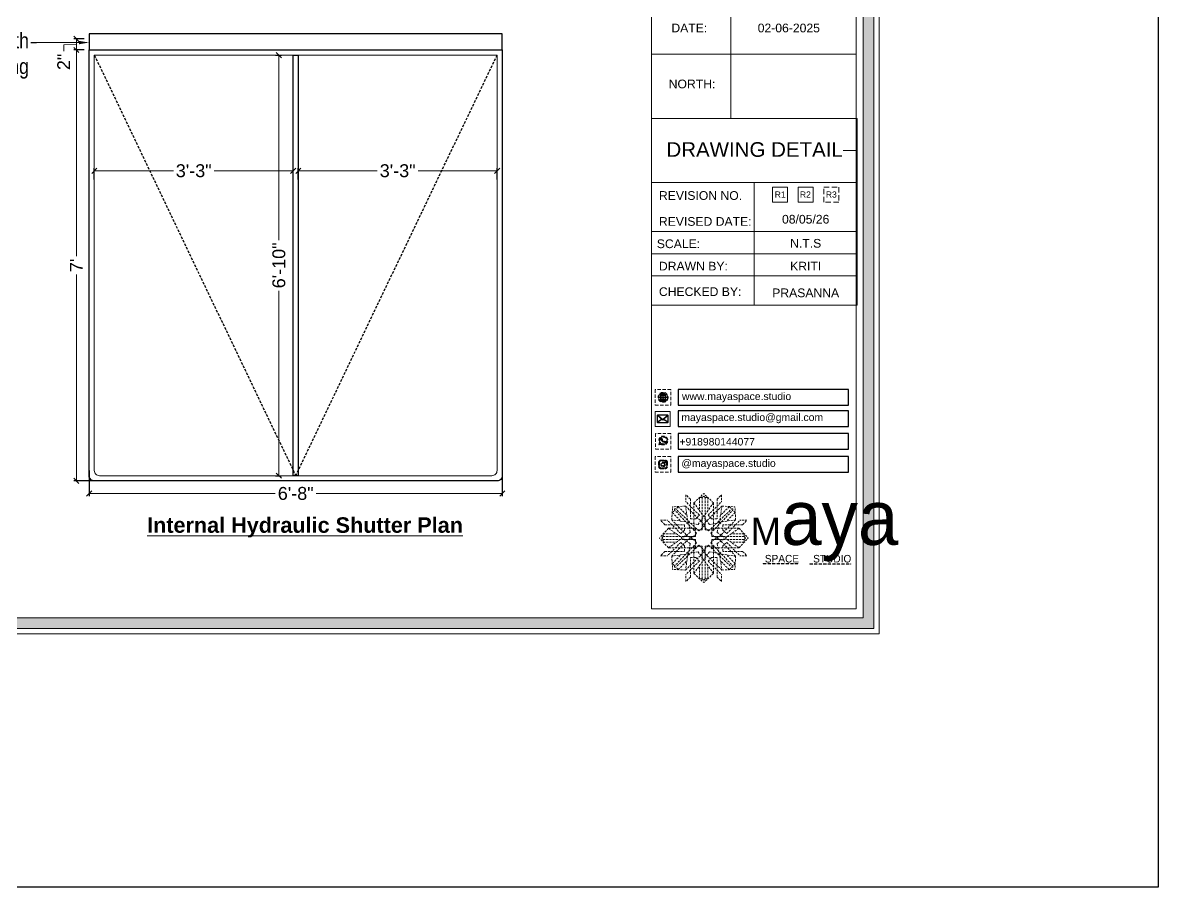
# Model space of a CAD drawing. Header units: millimetres. Extents: x 133760 to 136133, y -184957 to -182282.
# Drawn here: x 134512.2 to 134732.4, y -184956.9 to -184789.2 of the extents above; entities that cross this region are included whole.
import ezdxf
from ezdxf import colors
from ezdxf.entities.mleader import LeaderData, LeaderLine
from ezdxf.enums import TextEntityAlignment as Align
from ezdxf.math import Vec2, Vec3

# ---------------------------------------------------------------- set-up
doc = ezdxf.new("R2010")
doc.units = ezdxf.units.MM
doc.header["$MEASUREMENT"] = 0
doc.header["$PDMODE"] = 35
doc.linetypes.add('00 . GROUND FLOOR$0$DASHED', pattern=[0.75, 0.5, -0.25])
doc.linetypes.add('DASHEDX2', pattern=[1.5, 1, -0.5])
doc.layers.get('Defpoints').update_dxf_attribs({"color": 220})
for name, color, linetype, lineweight in [('DIM.', 250, 'Continuous', 13), ('Dimension', 10, 'DASHEDX2', 20), ('FURNITURE', 32, 'Continuous', 9), ('NAME PLATE', 7, 'Continuous', 25), ('text1', 1, 'Continuous', 15), ('wall', 7, 'Continuous', 30)]:
    doc.layers.add(name, color=color, linetype=linetype, lineweight=lineweight)
doc.styles.add('Arial', font='arial.ttf')
doc.styles.get("Standard").update_dxf_attribs({"font": 'arial.ttf', "height": 6})
doc.styles.add('style4', font='ARIALN.TTF')
doc.dimstyles.new('ISO-25', dxfattribs={"dimtxt": 2.5, "dimasz": 1, "dimexe": 0.5, "dimexo": 1, "dimtad": 0, "dimdec": 0, "dimlunit": 4, "dimtxsty": 'Arial', "dimblk": 'OBLIQUE', "dimcen": 2.5, "dimclrd": 1, "dimclre": 1, "dimclrt": 5, "dimadec": 0, "dimazin": 0, "dimtfac": 1, "dimtdec": 0, "dimtmove": 0, "dimatfit": 3, "dimfxl": 1, "dimtfillclr": 5, "dimlwd": -1, "dimarcsym": 0})

# ---------------------------------------------------------------- blocks, each defined once
blk = doc.blocks.new('_Oblique')
at = {"layer": 'wall', "color": 0, "lineweight": -2}
blk.add_line((-0.5, -0.5), (0.5, 0.5), dxfattribs=at)
blk = doc.blocks.new('*D103')
at = {"layer": 'Defpoints', "color": 0, "transparency": 16777216}
for p in [(134525.12, -184792.35), (134522.64, -184794.5), (134525.12, -184794.5)]:
    blk.add_point(p, dxfattribs=at)
at = {"layer": 'FURNITURE', "color": 1, "transparency": 16777216}
for p, q in [((134522.64, -184793.42), (134520.18, -184793.48)), ((134520.18, -184793.48), (134520.18, -184794.73)), ((134522.64, -184792.35), (134522.64, -184794.5))]:
    blk.add_line(p, q, dxfattribs=at)
at = {"layer": 'FURNITURE', "color": 1, "lineweight": -2, "transparency": 16777216}
for p, q in [((134524.12, -184792.35), (134522.14, -184792.35)), ((134524.12, -184794.5), (134522.14, -184794.5))]:
    blk.add_line(p, q, dxfattribs=at)
at = {"layer": 'FURNITURE', "color": 1, "transparency": 16777216}
for p, rotation in [((134522.64, -184792.35), 90), ((134522.64, -184794.5), 270)]:
    blk.add_blockref('_Oblique', p, dxfattribs=dict(at, rotation=rotation))
at = {"layer": 'FURNITURE', "color": 5, "lineweight": 0, "transparency": 16777216, "insert": (134520.18, -184796.82), "char_height": 2.5, "attachment_point": 5, "rotation": 90, "style": 'Arial'}
blk.add_mtext('2"', dxfattribs=at)
blk = doc.blocks.new('*D104')
at = {"layer": 'Defpoints', "color": 0, "transparency": 16777216}
for p in [(134525.12, -184794.5), (134522.64, -184878.09), (134534.01, -184878.09)]:
    blk.add_point(p, dxfattribs=at)
at = {"layer": 'FURNITURE', "color": 1, "lineweight": -2, "transparency": 16777216}
for p, q in [((134524.12, -184794.5), (134522.14, -184794.5)), ((134533.01, -184878.09), (134522.14, -184878.09))]:
    blk.add_line(p, q, dxfattribs=at)
at = {"layer": 'FURNITURE', "color": 1, "transparency": 16777216}
for p, q in [((134522.64, -184794.5), (134522.64, -184834.53)), ((134522.64, -184878.09), (134522.64, -184838.06))]:
    blk.add_line(p, q, dxfattribs=at)
for p, rotation in [((134522.64, -184794.5), 90), ((134522.64, -184878.09), 270)]:
    blk.add_blockref('_Oblique', p, dxfattribs=dict(at, rotation=rotation))
at = {"layer": 'FURNITURE', "color": 5, "lineweight": 0, "transparency": 16777216, "insert": (134522.64, -184836.29), "char_height": 2.5, "attachment_point": 5, "rotation": 90, "style": 'Arial'}
blk.add_mtext("7'", dxfattribs=at)
blk = doc.blocks.new('*D105')
at = {"layer": 'Defpoints', "color": 0, "transparency": 16777216}
for p in [(134525.12, -184875.09), (134605.22, -184875.09), (134605.22, -184880.54)]:
    blk.add_point(p, dxfattribs=at)
at = {"layer": 'FURNITURE', "color": 1, "lineweight": -2, "transparency": 16777216}
for p, q in [((134525.12, -184876.09), (134525.12, -184881.04)), ((134605.22, -184876.09), (134605.22, -184881.04))]:
    blk.add_line(p, q, dxfattribs=at)
at = {"layer": 'FURNITURE', "color": 1, "transparency": 16777216}
for p, q in [((134525.12, -184880.54), (134561.21, -184880.54)), ((134605.22, -184880.54), (134569.12, -184880.54))]:
    blk.add_line(p, q, dxfattribs=at)
at = {"layer": 'FURNITURE', "color": 1, "transparency": 16777216, "rotation": 180}
blk.add_blockref('_Oblique', (134525.12, -184880.54), dxfattribs=at)
at = {"layer": 'FURNITURE', "color": 1, "transparency": 16777216}
blk.add_blockref('_Oblique', (134605.22, -184880.54), dxfattribs=at)
at = {"layer": 'FURNITURE', "color": 5, "lineweight": 0, "transparency": 16777216, "insert": (134565.17, -184880.54), "char_height": 2.5, "attachment_point": 5, "style": 'Arial'}
blk.add_mtext('6\'-8"', dxfattribs=at)
blk = doc.blocks.new('*D107')
at = {"layer": 'Defpoints', "color": 0, "transparency": 16777216}
for p in [(134564.67, -184817.94), (134526.12, -184820.62), (134564.67, -184820.62)]:
    blk.add_point(p, dxfattribs=at)
at = {"layer": 'FURNITURE', "color": 1, "lineweight": -2, "transparency": 16777216}
for p, q in [((134526.12, -184819.62), (134526.12, -184817.44)), ((134564.67, -184819.62), (134564.67, -184817.44))]:
    blk.add_line(p, q, dxfattribs=at)
at = {"layer": 'FURNITURE', "color": 1, "transparency": 16777216}
for p, q in [((134526.12, -184817.94), (134541.45, -184817.94)), ((134564.67, -184817.94), (134549.34, -184817.94))]:
    blk.add_line(p, q, dxfattribs=at)
at = {"layer": 'FURNITURE', "color": 1, "transparency": 16777216, "rotation": 180}
blk.add_blockref('_Oblique', (134526.12, -184817.94), dxfattribs=at)
at = {"layer": 'FURNITURE', "color": 1, "transparency": 16777216}
blk.add_blockref('_Oblique', (134564.67, -184817.94), dxfattribs=at)
at = {"layer": 'FURNITURE', "color": 5, "transparency": 16777216, "insert": (134545.39, -184817.94), "char_height": 2.5, "attachment_point": 5, "style": 'Arial'}
blk.add_mtext('3\'-3"', dxfattribs=at)
blk = doc.blocks.new('*D108')
at = {"layer": 'Defpoints', "color": 0, "transparency": 16777216}
for p in [(134604.22, -184817.94), (134565.67, -184820.62), (134604.22, -184820.62)]:
    blk.add_point(p, dxfattribs=at)
at = {"layer": 'FURNITURE', "color": 1, "lineweight": -2, "transparency": 16777216}
for p, q in [((134565.67, -184819.62), (134565.67, -184817.44)), ((134604.22, -184819.62), (134604.22, -184817.44))]:
    blk.add_line(p, q, dxfattribs=at)
at = {"layer": 'FURNITURE', "color": 1, "transparency": 16777216}
for p, q in [((134565.67, -184817.94), (134580.99, -184817.94)), ((134604.22, -184817.94), (134588.89, -184817.94))]:
    blk.add_line(p, q, dxfattribs=at)
at = {"layer": 'FURNITURE', "color": 1, "transparency": 16777216, "rotation": 180}
blk.add_blockref('_Oblique', (134565.67, -184817.94), dxfattribs=at)
at = {"layer": 'FURNITURE', "color": 1, "transparency": 16777216}
blk.add_blockref('_Oblique', (134604.22, -184817.94), dxfattribs=at)
at = {"layer": 'FURNITURE', "color": 5, "transparency": 16777216, "insert": (134584.94, -184817.94), "char_height": 2.5, "attachment_point": 5, "style": 'Arial'}
blk.add_mtext('3\'-3"', dxfattribs=at)
blk = doc.blocks.new('*D109')
at = {"layer": 'Defpoints', "color": 0, "transparency": 16777216}
for p in [(134560.24, -184795.5), (134560.24, -184877.09), (134561.91, -184877.09)]:
    blk.add_point(p, dxfattribs=at)
at = {"layer": 'FURNITURE', "color": 1, "lineweight": -2, "transparency": 16777216}
for p, q in [((134561.24, -184795.5), (134562.41, -184795.5)), ((134561.24, -184877.09), (134562.41, -184877.09))]:
    blk.add_line(p, q, dxfattribs=at)
at = {"layer": 'FURNITURE', "color": 1, "transparency": 16777216}
for p, q in [((134561.91, -184795.5), (134561.91, -184831.37)), ((134561.91, -184877.09), (134561.91, -184841.22))]:
    blk.add_line(p, q, dxfattribs=at)
for p, rotation in [((134561.91, -184795.5), 90), ((134561.91, -184877.09), 270)]:
    blk.add_blockref('_Oblique', p, dxfattribs=dict(at, rotation=rotation))
at = {"layer": 'FURNITURE', "color": 5, "transparency": 16777216, "insert": (134561.91, -184836.29), "char_height": 2.5, "attachment_point": 5, "rotation": 90, "style": 'Arial'}
blk.add_mtext('6\'-10"', dxfattribs=at)
blk = doc.blocks.new('FSFSF')
at = {"color": 42, "lineweight": 5, "true_color": 0xe0ac11}
for p, q in [((28600.03, 143.51), (28600.03, 140.16)), ((28602.15, 141.41), (28600.03, 143.51)), ((28603.86, 139.69), (28608.58, 144.08)), ((28607.9, 142.22), (28608.58, 142.85)), ((28613.31, 139.69), (28608.58, 144.08)), ((28609.27, 142.22), (28608.59, 142.85)), ((28615.02, 141.41), (28617.14, 143.51)), ((28617.14, 143.51), (28617.14, 140.16)), ((28593.19, 131.45), (28593.54, 137.71)), ((28599.8, 138.06), (28593.54, 137.71)), ((28596.24, 137.86), (28595.12, 136.69)), ((28596.24, 137.86), (28600.47, 133.65)), ((28601.03, 130), (28599.8, 138.06)), ((28599.8, 138.05), (28608.58, 129.56)), ((28606.47, 133.76), (28600.03, 140.16)), ((28602.15, 141.41), (28602.15, 131.95)), ((28603.86, 126.58), (28603.86, 139.69)), ((28603.86, 139.69), (28608.58, 133.02)), ((28607.9, 142.22), (28606.58, 142.22)), ((28606.58, 142.22), (28606.58, 135.84)), ((28607.9, 142.22), (28607.9, 126.58)), ((28613.31, 139.69), (28608.59, 133.02)), ((28617.37, 138.05), (28608.59, 129.56)), ((28609.27, 142.22), (28609.27, 126.58)), ((28609.27, 142.22), (28610.59, 142.22)), ((28610.59, 142.22), (28610.59, 135.84)), ((28610.7, 133.76), (28617.14, 140.16)), ((28613.31, 126.58), (28613.31, 139.69)), ((28615.02, 141.41), (28615.02, 131.95)), ((28616.14, 130), (28617.37, 138.06)), ((28620.93, 137.86), (28616.7, 133.65)), ((28617.37, 138.06), (28623.63, 137.71)), ((28620.93, 137.86), (28622.05, 136.69)), ((28624, 131.45), (28623.65, 137.71)), ((28593.39, 135), (28594.56, 136.12)), ((28593.39, 135), (28597.6, 130.78)), ((28595.12, 136.69), (28594.53, 136.69)), ((28594.56, 136.12), (28594.56, 136.71)), ((28605.17, 124.98), (28594.56, 136.12)), ((28606.27, 126.08), (28595.12, 136.69)), ((28604.75, 131.95), (28602.15, 131.95)), ((28606.47, 133.76), (28604.75, 131.95)), ((28605.86, 129.18), (28608.58, 133.02)), ((28611.31, 129.18), (28608.59, 133.02)), ((28610.7, 133.76), (28612.42, 131.95)), ((28610.9, 126.08), (28622.05, 136.69)), ((28612.02, 124.98), (28622.62, 136.12)), ((28612.42, 131.95), (28615.02, 131.95)), ((28623.8, 135), (28619.59, 130.78)), ((28622.05, 136.69), (28622.64, 136.69)), ((28622.62, 136.12), (28622.62, 136.71)), ((28623.8, 135), (28622.62, 136.12)), ((28591.56, 127.39), (28587.17, 122.66)), ((28587.73, 131.22), (28591.08, 131.22)), ((28589.84, 129.1), (28587.73, 131.22)), ((28589.84, 129.1), (28599.29, 129.1)), ((28597.49, 124.78), (28591.08, 131.22)), ((28604.66, 127.39), (28591.56, 127.39)), ((28591.56, 127.39), (28598.23, 122.67)), ((28593.19, 131.45), (28601.69, 122.67)), ((28601.25, 130.22), (28593.19, 131.45)), ((28597.49, 124.78), (28599.29, 126.5)), ((28599.29, 126.5), (28599.29, 129.1)), ((28605.86, 129.18), (28601.03, 130)), ((28602.07, 125.39), (28601.25, 130.22)), ((28603.68, 126.54), (28603.68, 127.39)), ((28604.66, 126.54), (28603.68, 126.54)), ((28604.71, 127.57), (28603.86, 127.57)), ((28607.9, 126.58), (28603.86, 126.58)), ((28604.66, 123.35), (28604.66, 127.39)), ((28604.7, 126.58), (28604.71, 127.57)), ((28606.27, 126.08), (28608.58, 128.27)), ((28607.9, 128.92), (28608.58, 129.56)), ((28607.9, 128.92), (28608.58, 128.27)), ((28609.27, 128.92), (28608.59, 129.56)), ((28609.27, 128.92), (28608.59, 128.27)), ((28610.9, 126.08), (28608.59, 128.27)), ((28609.27, 126.58), (28613.31, 126.58)), ((28611.31, 129.18), (28616.14, 130)), ((28612.46, 126.58), (28612.46, 127.57)), ((28612.46, 127.57), (28613.31, 127.57)), ((28612.52, 123.35), (28612.52, 127.39)), ((28612.52, 127.39), (28625.63, 127.39)), ((28612.52, 126.54), (28613.51, 126.54)), ((28613.51, 126.54), (28613.51, 127.39)), ((28615.12, 125.39), (28615.94, 130.22)), ((28623.99, 131.45), (28615.5, 122.67)), ((28615.94, 130.22), (28624, 131.45)), ((28627.34, 129.1), (28617.89, 129.1)), ((28617.89, 126.5), (28617.89, 129.1)), ((28619.7, 124.78), (28617.89, 126.5)), ((28625.63, 127.39), (28618.96, 122.67)), ((28619.7, 124.78), (28626.1, 131.22)), ((28625.63, 127.39), (28630.02, 122.66)), ((28629.45, 131.22), (28626.1, 131.22)), ((28627.34, 129.1), (28629.45, 131.22)), ((28591.56, 117.94), (28587.17, 122.66)), ((28589.03, 123.35), (28588.4, 122.67)), ((28589.03, 121.98), (28588.4, 122.65)), ((28589.03, 123.35), (28589.03, 124.67)), ((28589.03, 124.67), (28595.4, 124.67)), ((28589.03, 123.35), (28604.66, 123.35)), ((28589.03, 121.98), (28604.66, 121.98)), ((28589.03, 121.98), (28589.03, 120.66)), ((28589.03, 120.66), (28595.4, 120.66)), ((28591.56, 117.94), (28598.23, 122.65)), ((28593.19, 113.88), (28601.69, 122.65)), ((28602.07, 125.39), (28598.23, 122.67)), ((28602.07, 119.94), (28598.23, 122.65)), ((28602.33, 123.35), (28601.69, 122.67)), ((28602.33, 121.98), (28601.69, 122.65)), ((28602.33, 123.35), (28602.97, 122.67)), ((28602.33, 121.98), (28602.97, 122.65)), ((28605.17, 124.98), (28602.97, 122.67)), ((28605.17, 120.35), (28602.97, 122.65)), ((28604.66, 121.98), (28604.66, 117.94)), ((28612.02, 124.98), (28614.21, 122.67)), ((28612.02, 120.35), (28614.21, 122.65)), ((28628.16, 123.35), (28612.52, 123.35)), ((28612.52, 121.98), (28612.52, 117.94)), ((28628.16, 121.98), (28612.52, 121.98)), ((28614.85, 123.35), (28614.21, 122.67)), ((28614.85, 121.98), (28614.21, 122.65)), ((28614.85, 123.35), (28615.5, 122.67)), ((28614.85, 121.98), (28615.5, 122.65)), ((28615.12, 125.39), (28618.96, 122.67)), ((28615.12, 119.94), (28618.96, 122.65)), ((28623.99, 113.88), (28615.5, 122.65)), ((28625.63, 117.94), (28618.96, 122.65)), ((28628.16, 124.67), (28621.78, 124.67)), ((28628.16, 120.66), (28621.78, 120.66)), ((28625.63, 117.94), (28630.02, 122.66)), ((28628.16, 123.35), (28628.16, 124.67)), ((28628.16, 123.35), (28628.78, 122.67)), ((28628.16, 121.98), (28628.78, 122.65)), ((28628.16, 121.98), (28628.16, 120.66)), ((28589.84, 116.23), (28587.73, 114.11)), ((28589.84, 116.23), (28599.29, 116.23)), ((28597.49, 120.54), (28591.08, 114.11)), ((28604.66, 117.94), (28591.56, 117.94)), ((28605.17, 120.35), (28594.56, 109.2)), ((28606.27, 119.15), (28595.12, 108.54)), ((28597.49, 120.54), (28599.29, 118.83)), ((28599.29, 118.83), (28599.29, 116.23)), ((28599.8, 107.17), (28608.58, 115.67)), ((28601.03, 115.23), (28599.8, 107.17)), ((28605.86, 116.05), (28601.03, 115.23)), ((28602.07, 119.94), (28601.25, 115.1)), ((28604.66, 118.78), (28603.68, 118.78)), ((28603.68, 118.78), (28603.68, 117.94)), ((28607.9, 118.65), (28603.86, 118.65)), ((28603.86, 118.65), (28603.86, 105.54)), ((28604.71, 117.66), (28603.86, 117.66)), ((28604.7, 118.65), (28604.71, 117.66)), ((28605.86, 116.05), (28608.58, 112.21)), ((28606.27, 119.15), (28608.58, 116.96)), ((28607.9, 103.01), (28607.9, 118.65)), ((28607.9, 116.31), (28608.58, 116.96)), ((28607.9, 116.31), (28608.58, 115.67)), ((28610.9, 119.15), (28608.59, 116.96)), ((28609.27, 116.31), (28608.59, 116.96)), ((28609.27, 116.31), (28608.59, 115.67)), ((28611.31, 116.05), (28608.59, 112.21)), ((28617.37, 107.17), (28608.59, 115.67)), ((28609.27, 118.65), (28613.31, 118.65)), ((28609.27, 103.01), (28609.27, 118.65)), ((28610.9, 119.15), (28622.05, 108.54)), ((28611.31, 116.05), (28616.14, 115.23)), ((28612.02, 120.35), (28622.62, 109.2)), ((28612.46, 118.65), (28612.46, 117.66)), ((28612.46, 117.66), (28613.31, 117.66)), ((28612.52, 118.78), (28613.51, 118.78)), ((28612.52, 117.94), (28625.63, 117.94)), ((28613.31, 118.65), (28613.31, 105.54)), ((28613.51, 118.78), (28613.51, 117.94)), ((28615.12, 119.94), (28615.94, 115.1)), ((28616.14, 115.23), (28617.37, 107.17)), ((28619.7, 120.54), (28617.89, 118.83)), ((28617.89, 118.83), (28617.89, 116.23)), ((28627.34, 116.23), (28617.89, 116.23)), ((28619.7, 120.54), (28626.1, 114.11)), ((28627.34, 116.23), (28629.45, 114.11)), ((28587.73, 114.11), (28591.08, 114.11)), ((28601.25, 115.1), (28593.19, 113.87)), ((28593.19, 113.87), (28593.54, 107.62)), ((28593.39, 110.32), (28597.6, 114.55)), ((28593.39, 110.32), (28594.56, 109.2)), ((28596.24, 107.37), (28600.47, 111.58)), ((28606.47, 111.47), (28600.03, 105.07)), ((28602.15, 103.82), (28602.15, 113.27)), ((28604.75, 113.27), (28602.15, 113.27)), ((28603.86, 105.54), (28608.58, 112.21)), ((28606.47, 111.47), (28604.75, 113.27)), ((28613.31, 105.54), (28608.59, 112.21)), ((28610.7, 111.47), (28612.42, 113.27)), ((28610.7, 111.47), (28617.14, 105.07)), ((28612.42, 113.27), (28615.02, 113.27)), ((28615.02, 103.82), (28615.02, 113.27)), ((28615.94, 115.1), (28624, 113.87)), ((28620.93, 107.37), (28616.7, 111.58)), ((28623.8, 110.32), (28619.59, 114.55)), ((28623.8, 110.32), (28622.62, 109.2)), ((28624, 113.87), (28623.65, 107.62)), ((28629.45, 114.11), (28626.1, 114.11)), ((28599.8, 107.17), (28593.54, 107.52)), ((28595.12, 108.54), (28594.53, 108.54)), ((28594.56, 109.2), (28594.56, 108.61)), ((28596.24, 107.37), (28595.12, 108.54)), ((28600.03, 101.71), (28600.03, 105.07)), ((28603.86, 105.54), (28608.58, 101.15)), ((28606.58, 103.01), (28606.58, 109.38)), ((28613.31, 105.54), (28608.58, 101.15)), ((28610.59, 103.01), (28610.59, 109.38)), ((28617.14, 101.71), (28617.14, 105.07)), ((28617.37, 107.17), (28623.63, 107.52)), ((28620.93, 107.37), (28622.05, 108.54)), ((28622.05, 108.54), (28622.64, 108.54)), ((28622.62, 109.2), (28622.62, 108.61)), ((28602.15, 103.82), (28600.03, 101.71)), ((28607.9, 103.01), (28606.58, 103.01)), ((28607.9, 103.01), (28608.58, 102.38)), ((28609.27, 103.01), (28608.59, 102.38)), ((28609.27, 103.01), (28610.59, 103.01)), ((28615.02, 103.82), (28617.14, 101.71))]:
    blk.add_line(p, q, dxfattribs=at)
blk = doc.blocks.new('hgwg')
at = {"layer": 'Dimension', "true_color": 0xd39e00}
h = blk.add_hatch(color=42, dxfattribs=at)
h.dxf.hatch_style = 1
h.paths.add_polyline_path([(27505.71, 45.05), (27494.27, 45.05), (27494.27, 44.9), (27505.71, 44.9)])
h = blk.add_hatch(color=42, dxfattribs=at)
h.dxf.hatch_style = 1
h.paths.add_polyline_path([(27523.3, 44.9), (27509.68, 44.9), (27509.68, 44.75), (27523.3, 44.75)])
at = {"layer": 'Dimension', "color": 42, "true_color": 0xd39e00}
for p, q in [((27494.27, 45.05), (27505.71, 45.05)), ((27494.27, 44.9), (27494.27, 45.05)), ((27494.27, 44.9), (27505.71, 44.9)), ((27505.71, 45.05), (27505.71, 44.9)), ((27509.68, 44.9), (27523.3, 44.9)), ((27509.68, 44.9), (27509.68, 44.75)), ((27509.68, 44.75), (27523.3, 44.75)), ((27523.3, 44.75), (27523.3, 44.9))]:
    blk.add_line(p, q, dxfattribs=at)
at = {"layer": 'Dimension', "color": 42, "true_color": 0xd39e00, "attachment_point": 1}
for s, width, insert, char_height in [('{\\fCinzel|b0|i0|c0|p2;\\H1.5x;M\\fAmsterdam One|b0|i0|c0|p2;\\H2x;aya}', 85.3277, (27490.17, 69.17), 6), ('{\\fCinzel|b0|i0|c0|p0;SPACE     STUDIO}', 66.129, (27494.83, 47.86), 2.5)]:
    blk.add_mtext_dynamic_manual_height_columns(s, width=width, gutter_width=30, heights=[0], dxfattribs=dict(at, insert=insert, char_height=char_height))
blk = doc.blocks.new('aggerg')
at = {"layer": 'Dimension', "color": 42, "true_color": 0xd39e00}
blk.add_lwpolyline([(-1.41, 1.41), (1.41, 1.41), (1.41, -1.41), (-1.41, -1.41)], close=True, dxfattribs=at)
at = {"layer": 'NAME PLATE', "lineweight": 0, "insert": (-0.03, 0.62), "char_height": 1.151, "width": 2.2458, "attachment_point": 2, "style": 'Arial'}
blk.add_mtext('R3', dxfattribs=at)
blk = doc.blocks.new('QEGW4TG')
at = {"layer": 'Dimension', "true_color": 0x000000}
h = blk.add_hatch(color=18, dxfattribs=at)
h.dxf.hatch_style = 1
h.paths.add_polyline_path([(2.69, 1.93, 0.170513), (2.95, 1.97, 0.190337), (3.11, 2.18, 0.466684), (3.03, 2.29), (2.79, 2.37, 0.273721), (2.69, 2.34, 0.040749), (2.63, 2.27, -0.441282), (2.53, 2.25, -0.11828), (2.06, 2.64, -0.441282), (2.07, 2.74, 0.040749), (2.13, 2.81, 0.290083), (2.14, 2.92), (2.01, 3.18, 0.316231), (1.91, 3.2, 0.190337), (1.73, 3, 0.170513), (1.72, 2.74, 0.252784)], flags=0)
h.paths.add_polyline_path([(1.19, 1.98), (1.03, 1.3, 0.550912), (1.11, 1.23), (1.75, 1.39, 6.344125)])
h.paths.add_polyline_path([(1.81, 1.7), (1.4, 1.6), (1.5, 2.03, -9.071339)], flags=16)
h.paths.add_polyline_path([(2.95, 1.97, -0.203224), (2.64, 1.94, -0.231509), (1.75, 2.69, -0.209023), (1.73, 3, -0.17811), (1.89, 3.19, -0.370089), (2.01, 3.18), (2.17, 2.86, -0.071517), (2.06, 2.73, 0.321676), (2.05, 2.65, 0.126524), (2.55, 2.24, 0.312216), (2.62, 2.26, -0.041087), (2.68, 2.34, -0.290673), (2.79, 2.37), (3.13, 2.26, -0.24764)], flags=0)
h = blk.add_hatch(color=18, dxfattribs=at)
h.dxf.hatch_style = 1
h.paths.add_polyline_path([(2.69, 2.34, 0.040749), (2.63, 2.27, -0.441282), (2.53, 2.25, -0.11828), (2.06, 2.64, -0.441282), (2.07, 2.74, 0.040749), (2.13, 2.81, 0.290083), (2.14, 2.92), (2.01, 3.18, 0.316231), (1.91, 3.2, 0.190337), (1.73, 3, 0.170513), (1.72, 2.74, 0.252784), (2.69, 1.93, 0.170513), (2.95, 1.97, 0.190337), (3.11, 2.18, 0.466684), (3.03, 2.29), (2.79, 2.37, 0.273721)])
for p, q in [((1.19, 1.98), (1.03, 1.3)), ((1.1, 1.23), (1.75, 1.39)), ((1.5, 2.03), (1.4, 1.6)), ((1.4, 1.6), (1.81, 1.7)), ((2.01, 3.18), (2.14, 2.92)), ((3.07, 2.28), (2.8, 2.36))]:
    blk.add_line(p, q)
blk.add_lwpolyline([(0, 0), (4.68, 0), (4.68, 4.68), (0, 4.68)], close=True)
for centre, radius, start, end in [((2.39, 2.56), 1.34, 241.4727, 205.6422), ((2.39, 2.56), 1.04, 235.9962, 210.8333), ((1.09, 1.29), 0.0598, 164.8483, 282.1458), ((2.09, 2.87), 0.39, 159.7007, 198.4072), ((2.96, 3.23), 1.33, 201.4218, 258.1669), ((2.07, 2.87), 0.364, 118.9685, 159.3648), ((1.94, 3.12), 0.0896, 41.8985, 123.1344), ((2.11, 2.68), 0.066, 135.9932, 224.8892), ((1.67, 3.16), 0.586, 312.4617, 321.8728), ((3.12, 3.42), 1.31, 216.5455, 243.5279), ((2.05, 2.87), 0.104, 320.3924, 28.6971), ((2.57, 2.3), 0.066, 234.2482, 323.1441), ((3.11, 1.94), 0.586, 137.2645, 146.6756), ((2.76, 2.27), 0.104, 70.4402, 138.745), ((2.75, 2.31), 0.39, 260.7301, 299.4366), ((2.76, 2.29), 0.364, 299.7725, 340.1688), ((3.03, 2.2), 0.0896, 336.0029, 57.2388)]:
    blk.add_arc(centre, radius, start, end)
blk = doc.blocks.new('ASGERG')
at = {"layer": 'Dimension', "true_color": 0x000000}
h = blk.add_hatch(color=18, dxfattribs=at)
h.dxf.hatch_style = 1
h.paths.add_polyline_path([(0.99, 1.7, 0.402382), (1.83, 1.03), (2.96, 1.03, 0.426145), (3.66, 1.9), (3.66, 2.99, 0.402382), (2.83, 3.67), (1.69, 3.67, 0.426145), (0.99, 2.79)])
h.paths.add_polyline_path([(1.27, 2.85, -0.426145), (1.72, 3.4), (2.85, 3.4, -0.402382), (3.38, 2.97), (3.38, 1.85, -0.426145), (2.94, 1.3), (1.8, 1.3, -0.402382), (1.27, 1.72)], flags=16)
h.paths.add_polyline_path([(3.02, 2.35, -1), (1.64, 2.35, -1)], flags=0)
h.paths.add_polyline_path([(2.74, 2.35, -1), (1.92, 2.35, -1)], flags=0)
h.paths.add_polyline_path([(3.19, 3.02, -1), (2.86, 3.02, -1)], flags=0)
h.paths.add_polyline_path([(1.64, 2.35, 1), (3.02, 2.35, 1)], flags=0)
h = blk.add_hatch(color=18, dxfattribs=at)
h.dxf.hatch_style = 1
h.paths.add_polyline_path([(1.64, 2.35, 1), (3.02, 2.35, 1)])
h.paths.add_polyline_path([(1.92, 2.35, -1), (2.74, 2.35, -1)], flags=16)
h = blk.add_hatch(color=18, dxfattribs=at)
h.dxf.hatch_style = 1
h.paths.add_polyline_path([(3.19, 3.02, 1), (2.86, 3.02, 1)])
for p, q in [((1.69, 3.67), (2.96, 3.67)), ((0.99, 2.99), (0.99, 1.7)), ((1.27, 2.97), (1.27, 1.72)), ((1.69, 1.03), (2.96, 1.03)), ((2.94, 3.4), (1.72, 3.4)), ((2.94, 1.3), (1.72, 1.3)), ((3.38, 2.97), (3.38, 1.72)), ((3.66, 2.99), (3.66, 1.7))]:
    blk.add_line(p, q)
blk.add_lwpolyline([(0, 0), (4.68, 0), (4.68, 4.68), (0, 4.68)], close=True)
for centre, radius in [((2.33, 2.35), 0.694), ((2.33, 2.35), 0.414), ((3.02, 3.02), 0.168)]:
    blk.add_circle(centre, radius)
for centre, radius, start, end in [((1.76, 2.89), 0.778, 94.8631, 172.8127), ((2.89, 2.89), 0.778, 7.1873, 85.1369), ((1.76, 1.8), 0.778, 187.1873, 265.1369), ((1.76, 2.91), 0.491, 94.8631, 172.8127), ((1.76, 1.78), 0.491, 187.1873, 265.1369), ((2.9, 2.91), 0.491, 7.1873, 85.1369), ((2.9, 1.78), 0.491, 274.8631, 352.8127), ((2.89, 1.8), 0.778, 274.8631, 352.8127)]:
    blk.add_arc(centre, radius, start, end)
blk = doc.blocks.new('DTGWEGEARG')
at = {"layer": 'Dimension', "true_color": 0x000000}
h = blk.add_hatch(color=18, dxfattribs=at)
h.dxf.hatch_style = 1
h.paths.add_polyline_path([(3.83, 2.34, 1), (0.85, 2.34, 1)])
h.paths.add_polyline_path([(2.51, 1.01, 0.105795), (2.96, 1.58, -0.055205), (3.3, 1.41, -0.169822)], flags=16)
h.paths.add_polyline_path([(2.41, 1.12), (2.41, 1.69, -0.058279), (2.81, 1.63, -0.103353)], flags=16)
h.paths.add_polyline_path([(2.26, 1.13, -0.101741), (1.87, 1.63, -0.057171), (2.26, 1.69)], flags=16)
h.paths.add_polyline_path([(2.17, 1.01, -0.169822), (1.38, 1.41, -0.055205), (1.72, 1.58, 0.105795)], flags=16)
h.paths.add_polyline_path([(3.02, 1.72, 0.081336), (3.13, 2.27), (3.68, 2.27, -0.152069), (3.4, 1.52, 0.05687)], flags=16)
h.paths.add_polyline_path([(2.87, 1.77, 0.061945), (2.41, 1.84), (2.41, 2.27), (2.98, 2.27, -0.081344)], flags=16)
h.paths.add_polyline_path([(2.26, 1.84, 0.060923), (1.8, 1.77, -0.081344), (1.7, 2.27), (2.26, 2.27)], flags=16)
h.paths.add_polyline_path([(1.66, 1.72, 0.05687), (1.28, 1.52, -0.152069), (1, 2.27), (1.55, 2.27, 0.081336)], flags=16)
h.paths.add_polyline_path([(2.41, 2.42), (2.41, 2.83, 0.061945), (2.87, 2.91, -0.080009), (2.98, 2.42)], flags=16)
h.paths.add_polyline_path([(3.13, 2.42, 0.080116), (3.02, 2.96, 0.127778), (2.51, 3.67, -0.36029), (3.68, 2.42)], flags=16)
h.paths.add_polyline_path([(2.26, 2.42), (1.7, 2.42, -0.080009), (1.8, 2.91, 0.060923), (2.26, 2.84)], flags=16)
h.paths.add_polyline_path([(1.55, 2.42), (1, 2.42, -0.150466), (1.28, 3.16, 0.05687), (1.66, 2.96, 0.080116)], flags=16)
h.paths.add_polyline_path([(2.41, 2.98), (2.41, 3.56, -0.103353), (2.81, 3.05, -0.058279)], flags=16)
h.paths.add_polyline_path([(2.26, 2.99, -0.057171), (1.87, 3.05, -0.101741), (2.26, 3.55)], flags=16)
h.paths.add_polyline_path([(1.72, 3.1, -0.055205), (1.38, 3.27, -0.169822), (2.17, 3.67, 0.105795)], flags=16)
blk.add_lwpolyline([(0, 0), (4.68, 0), (4.68, 4.68), (0, 4.68)], close=True)
at = {"layer": 'Dimension', "color": 18, "true_color": 0x000000}
for p, q in [((2.26, 3.55), (2.26, 2.99)), ((2.41, 3.56), (2.41, 2.98)), ((1, 2.42), (1.55, 2.42)), ((1, 2.27), (1.55, 2.27)), ((1.7, 2.42), (2.26, 2.42)), ((1.7, 2.27), (2.26, 2.27)), ((2.26, 2.84), (2.26, 2.42)), ((2.26, 2.27), (2.26, 1.84)), ((2.26, 1.69), (2.26, 1.13)), ((2.41, 2.83), (2.41, 2.42)), ((2.41, 2.42), (2.98, 2.42)), ((2.41, 2.27), (2.98, 2.27)), ((2.41, 2.27), (2.41, 1.84)), ((2.41, 1.69), (2.41, 1.12)), ((3.13, 2.42), (3.68, 2.42)), ((3.13, 2.27), (3.68, 2.27))]:
    blk.add_line(p, q, dxfattribs=at)
blk.add_circle((2.34, 2.34), 1.49, dxfattribs=at)
for centre, radius, start, end in [((2.34, 2.34), 1.34, 97.3549, 135.9073), ((3.28, 2.34), 1.73, 129.9301, 154.0867), ((3.28, 2.34), 1.58, 130.1073, 153.3446), ((1.4, 2.34), 1.58, 26.6554, 50.2584), ((2.34, 2.34), 1.34, 3.3907, 82.6451), ((1.4, 2.34), 1.73, 25.9133, 50.0699), ((2.34, 2.34), 1.34, 142.3819, 176.6093), ((2.34, 2.34), 1.34, 183.0315, 217.6181), ((2.34, 4.74), 1.9, 236.1399, 249.1595), ((2.34, -0.06), 1.9, 110.8405, 123.8601), ((2.34, 4.74), 1.75, 236.7417, 249.3811), ((2.34, -0.06), 1.75, 110.6189, 123.2583), ((2.34, 2.34), 1.34, 224.0927, 262.6451), ((3.28, 2.34), 1.73, 159.0567, 177.3789), ((3.28, 2.34), 1.73, 182.3435, 200.9433), ((3.28, 2.34), 1.58, 158.8325, 177.1302), ((3.28, 2.34), 1.58, 182.5658, 201.1675), ((3.28, 2.34), 1.73, 205.9133, 230.0699), ((2.34, 4.74), 1.9, 253.6799, 267.6253), ((2.34, -0.06), 1.9, 92.3747, 106.3201), ((2.34, 4.74), 1.75, 254.3336, 267.422), ((2.34, -0.06), 1.75, 92.578, 105.6664), ((3.28, 2.34), 1.58, 206.6554, 229.8927), ((2.34, 4.74), 1.75, 272.3248, 285.6664), ((2.34, 4.74), 1.9, 272.1415, 286.3201), ((2.34, -0.06), 1.9, 73.6799, 87.8585), ((2.34, -0.06), 1.75, 74.3336, 87.6752), ((1.4, 2.34), 1.58, 309.7416, 333.3446), ((1.4, 2.34), 1.73, 309.9301, 334.0867), ((2.34, 2.34), 1.34, 277.3549, 315.9073), ((1.4, 2.34), 1.58, 2.8698, 21.1675), ((1.4, 2.34), 1.58, 338.8325, 357.4342), ((2.34, 4.74), 1.75, 290.6189, 303.2583), ((2.34, -0.06), 1.75, 56.7417, 69.3811), ((2.34, 4.74), 1.9, 290.8405, 303.8601), ((1.4, 2.34), 1.73, 2.6211, 20.9433), ((1.4, 2.34), 1.73, 339.0567, 357.6565), ((2.34, -0.06), 1.9, 56.1399, 69.1595), ((2.34, 2.34), 1.34, 322.3819, 356.9685)]:
    blk.add_arc(centre, radius, start, end, dxfattribs=at)

msp = doc.modelspace()

# ---------------------------------------------------------------- hatches: boundary and pattern name
at = {"layer": 'Dimension', "true_color": 0xd39e00, "transparency": 33554687}
h = msp.add_hatch(color=42, dxfattribs=at)
h.paths.add_polyline_path([(134382.34, -184699.1), (134382.34, -184906.72), (134677.29, -184906.72), (134677.29, -184699.1)])
h.paths.add_polyline_path([(134384.41, -184701.17), (134675.22, -184701.17), (134675.22, -184904.65), (134384.41, -184904.65)], flags=16)
at = {"layer": 'Dimension', "true_color": 0x000000, "transparency": 33554687}
h = msp.add_hatch(color=18, dxfattribs=at)
h.dxf.hatch_style = 1
h.paths.add_polyline_path([(134637.2, -184866.83, 0.414214), (134637.42, -184866.61), (134637.42, -184865.51, 0.414214), (134637.2, -184865.29), (134635.45, -184865.29, 0.414214), (134635.23, -184865.51), (134635.23, -184866.61, 0.414214), (134635.45, -184866.83)])
h.paths.add_polyline_path([(134636.49, -184866.17), (134637.3, -184866.71, -0.198912), (134637.2, -184866.75), (134635.45, -184866.75, -0.198912), (134635.36, -184866.71), (134636.16, -184866.17), (134636.33, -184866.32)], flags=16)
h.paths.add_polyline_path([(134636.33, -184866.21), (134635.44, -184865.38, -0.028783), (134635.45, -184865.37), (134637.2, -184865.37, -0.028783), (134637.22, -184865.38)], flags=16)
h.paths.add_polyline_path([(134636.55, -184866.11), (134637.3, -184865.41, -0.202482), (134637.34, -184865.51), (134637.34, -184866.61, -0.043076), (134637.34, -184866.63)], flags=16)
h.paths.add_polyline_path([(134636.1, -184866.11), (134635.32, -184866.63, -0.043076), (134635.32, -184866.61), (134635.32, -184865.51, -0.202482), (134635.36, -184865.41)], flags=16)

# ---------------------------------------------------------------- linework, layer by layer
at = {"color": 18, "true_color": 0x000000, "transparency": 33554687}
for points in [[(134639.32, -184863.39), (134672.37, -184863.39), (134672.37, -184860.37), (134639.32, -184860.37)], [(134639.32, -184867.51), (134672.37, -184867.51), (134672.37, -184864.49), (134639.32, -184864.49)], [(134639.34, -184871.91), (134672.37, -184871.91), (134672.37, -184868.89), (134639.34, -184868.89)], [(134639.32, -184876.41), (134672.37, -184876.41), (134672.37, -184873.39), (134639.32, -184873.39)]]:
    msp.add_lwpolyline(points, close=True, dxfattribs=at)
at = {"layer": 'Dimension', "color": 42, "linetype": 'Continuous', "true_color": 0xd39e00, "transparency": 33554687}
for p, q in [((134649.52, -184785.04), (134649.52, -184807.79)), ((134673.82, -184795.34), (134634.19, -184795.34)), ((134674.06, -184807.79), (134634.07, -184807.79)), ((134674.06, -184807.79), (134674.06, -184844.02)), ((134671.3, -184814), (134674.06, -184814)), ((134634.07, -184820.21), (134674.06, -184820.21)), ((134654.07, -184844.02), (134654.07, -184820.21)), ((134674.06, -184829.73), (134634.07, -184829.73)), ((134674.06, -184834.02), (134634.07, -184834.02)), ((134674.06, -184838.31), (134634.07, -184838.31)), ((134634.07, -184844.02), (134674.06, -184844.02))]:
    msp.add_line(p, q, dxfattribs=at)
at = {"layer": 'Dimension', "color": 18, "linetype": 'Continuous', "true_color": 0x000000, "transparency": 33554687}
for p, q in [((134635.23, -184865.51), (134635.23, -184866.61)), ((134635.32, -184865.51), (134635.32, -184866.61)), ((134635.32, -184866.63), (134636.1, -184866.11)), ((134635.36, -184865.41), (134636.1, -184866.11)), ((134635.36, -184866.71), (134636.16, -184866.17)), ((134635.44, -184865.38), (134636.33, -184866.21)), ((134635.45, -184865.29), (134637.2, -184865.29)), ((134635.45, -184865.37), (134637.2, -184865.37)), ((134635.45, -184866.75), (134637.2, -184866.75)), ((134635.45, -184866.83), (134637.2, -184866.83)), ((134636.16, -184866.17), (134636.33, -184866.32)), ((134636.33, -184866.21), (134637.22, -184865.38)), ((134636.33, -184866.32), (134636.49, -184866.17)), ((134637.3, -184866.71), (134636.49, -184866.17)), ((134636.55, -184866.11), (134637.3, -184865.41)), ((134637.34, -184866.63), (134636.55, -184866.11)), ((134637.34, -184865.51), (134637.34, -184866.61)), ((134637.42, -184865.51), (134637.42, -184866.61))]:
    msp.add_line(p, q, dxfattribs=at)
at = {"layer": 'Dimension', "color": 42, "linetype": 'Continuous', "true_color": 0xd39e00, "transparency": 33554687}
for points in [[(134381.3, -184698.07), (134678.33, -184698.07), (134678.33, -184907.75), (134381.3, -184907.75)], [(134382.34, -184699.1), (134677.29, -184699.1), (134677.29, -184906.72), (134382.34, -184906.72)], [(134384.41, -184701.17), (134675.22, -184701.17), (134675.22, -184904.65), (134384.41, -184904.65)], [(134634.19, -184902.94), (134634.19, -184702.88), (134673.82, -184702.88), (134673.82, -184902.94)], [(134657.61, -184821.13), (134660.52, -184821.13), (134660.52, -184824.05), (134657.61, -184824.05)], [(134662.6, -184821.13), (134665.52, -184821.13), (134665.52, -184824.05), (134662.6, -184824.05)]]:
    msp.add_lwpolyline(points, close=True, dxfattribs=at)
at = {"layer": 'Dimension', "linetype": 'Continuous', "transparency": 33554687}
msp.add_lwpolyline([(134634.89, -184867.53), (134637.76, -184867.53), (134637.76, -184864.66), (134634.89, -184864.66)], close=True, dxfattribs=at)
at = {"layer": 'Dimension', "color": 18, "true_color": 0x000000, "transparency": 33554687}
for centre, radius, start, end in [((134635.45, -184865.51), 0.22, 90, 180), ((134635.45, -184866.61), 0.22, 180, 270), ((134635.45, -184865.51), 0.137, 134.2135, 180), ((134635.45, -184866.61), 0.137, 180, 189.8662), ((134635.45, -184866.61), 0.137, 225, 270), ((134635.45, -184865.51), 0.137, 90, 96.5948), ((134637.2, -184865.51), 0.22, 0, 90), ((134637.2, -184865.51), 0.137, 83.4052, 90), ((134637.2, -184866.61), 0.22, 270, 0), ((134637.2, -184866.61), 0.137, 270, 315), ((134637.2, -184865.51), 0.137, 0, 45.7865), ((134637.2, -184866.61), 0.137, 350.1338, 0)]:
    msp.add_arc(centre, radius, start, end, dxfattribs=at)
at = {"layer": 'FURNITURE', "color": 3, "lineweight": 30}
msp.add_lwpolyline([(133760.11, -183815.68), (134732.43, -183815.68), (134732.43, -184956.93), (133760.11, -184956.93)], close=True, dxfattribs=at)
at = {"layer": 'FURNITURE', "lineweight": 30}
msp.add_lwpolyline([(134605.22, -184794.5), (134605.22, -184791.35), (134525.12, -184791.35), (134525.12, -184794.5)], close=True, dxfattribs=at)
msp.add_lwpolyline([(134604.22, -184878.09), (134526.12, -184878.09, -0.414214), (134525.12, -184877.09), (134525.12, -184794.5), (134605.22, -184794.5), (134605.22, -184877.09, -0.414214)], format="xyb", close=True, dxfattribs=at)
at = {"layer": 'FURNITURE'}
msp.add_lwpolyline([(134603.22, -184877.09), (134527.12, -184877.09, -0.414214), (134526.12, -184876.09), (134526.12, -184795.5), (134604.22, -184795.5), (134604.22, -184876.09, -0.414214)], format="xyb", close=True, dxfattribs=at)
at = {"layer": 'FURNITURE', "linetype": '00 . GROUND FLOOR$0$DASHED', "lineweight": 25}
msp.add_lwpolyline([(134526.12, -184795.5), (134565.17, -184877.09), (134604.22, -184795.5)], dxfattribs=at)
at = {"layer": 'FURNITURE', "lineweight": 25}
msp.add_lwpolyline([(134565.67, -184795.5), (134565.67, -184877.09), (134564.67, -184877.09), (134564.67, -184795.5)], close=True, dxfattribs=at)

# ---------------------------------------------------------------- block references
at = {"layer": 'Dimension', "transparency": 33554687, "xscale": 0.6457222205734429, "yscale": 0.6457222205734429, "zscale": 0.6457222205734429}
msp.add_blockref('DTGWEGEARG', (134634.9, -184863.39), dxfattribs=at)
at = {"layer": 'Dimension', "color": 42, "true_color": 0xd39e00, "transparency": 33554687}
for name, p, xscale, yscale, zscale in [('QEGW4TG', (134634.92, -184871.91), 0.6457222205734429, 0.6457222205734429, 0.6457222205734429), ('ASGERG', (134634.9, -184876.41), 0.6457222205734429, 0.6457222205734429, 0.6457222205734429), ('FSFSF', (123151.57, -184938.45), 0.4017226837150317, 0.4017226837150317, 0.4017226837150317), ('hgwg', (118537.28, -184920.51), 0.586250481478996, 0.586250481478996, 0.586250481478996)]:
    msp.add_blockref(name, p, dxfattribs=dict(at, xscale=xscale, yscale=yscale, zscale=zscale))
at = {"layer": 'NAME PLATE', "transparency": 33554687, "xscale": 1.035028016359283, "yscale": 1.035028016359283, "zscale": 1.035028016359283}
msp.add_blockref('aggerg', (134669.06, -184822.59), dxfattribs=at)

# ---------------------------------------------------------------- texts
at = {"color": 18, "true_color": 0x000000, "transparency": 33554687, "char_height": 1.4438, "attachment_point": 1}
for s, width, gutter_width, insert in [('www.mayaspace.studio', 9.6958, 8.11, (134640.07, -184860.96)), ('mayaspace.studio@gmail.com', 6.0489, 5.06, (134639.95, -184865.03)), ('+918980144077', 23.5881, 5.06, (134639.58, -184869.78)), ('@mayaspace.studio', 6.0489, 5.06, (134639.95, -184873.93))]:
    msp.add_mtext_dynamic_manual_height_columns(s, width=width, gutter_width=gutter_width, heights=[0], dxfattribs=dict(at, insert=insert))
at = {"layer": 'DIM.', "color": 1, "insert": (134530.67, -184885.16), "char_height": 3, "attachment_point": 1}
msp.add_mtext_dynamic_manual_height_columns('\\pxqc;{\\fArial|b1|i0|c0|p34;\\LInternal Hydraulic Shutter Plan}', width=72.6042, gutter_width=1, heights=[0], dxfattribs=at)
at = {"layer": 'NAME PLATE', "transparency": 33554687, "style": 'Arial'}
for s, height, p in [('DATE:', 1.689, (134641.49, -184791.08)), ('02-06-2025', 1.689, (134660.79, -184791.08)), ('NORTH:', 1.689, (134642.02, -184801.94)), ('DRAWING DETAIL', 2.8427, (134654.16, -184815.23)), ('REVISION NO.', 1.6894, (134643.67, -184823.58)), ('REVISED DATE: ', 1.6894, (134644.91, -184828.61)), ('SCALE:', 1.689, (134639.39, -184832.94)), ('DRAWN BY:', 1.689, (134642.29, -184837.28)), ('KRITI', 1.689, (134664.06, -184837.28)), ('CHECKED BY:', 1.6894, (134643.6, -184842.23)), ('PRASANNA', 1.689, (134664.06, -184842.46))]:
    msp.add_text(s, height=height, dxfattribs=at).set_placement(p, align=Align.CENTER)
for s, p in [('R1', (134658.05, -184823.14)), ('R2', (134662.94, -184823.14))]:
    msp.add_text(s, height=1.191, dxfattribs=at).set_placement(p)
at = {"layer": 'NAME PLATE', "lineweight": 0, "transparency": 33554687, "char_height": 1.689, "attachment_point": 2, "style": 'Arial'}
for s, insert, width in [('08/05/26', (134664.06, -184826.49), 14.6408), ('N.T.S', (134664.06, -184831.16), 3.2973)]:
    msp.add_mtext(s, dxfattribs=dict(at, insert=insert, width=width))

# ---------------------------------------------------------------- dimensions: what is measured, and where the dimension line sits
at = {"layer": 'FURNITURE', "lineweight": 0}
dim = msp.add_linear_dim(base=(134522.64, -184794.5), p1=(134525.12, -184792.35), p2=(134525.12, -184794.5), angle=90, dimstyle='ISO-25', override={"dimtmove": 1}, dxfattribs=at)
dim.commit()
dim.dimension.update_dxf_attribs({"geometry": '*D103', "text_midpoint": (134520.18, -184795.36), "dimtype": 160})
dim = msp.add_linear_dim(base=(134522.64, -184878.09), p1=(134525.12, -184794.5), p2=(134534.01, -184878.09), angle=90, dimstyle='ISO-25', override={"dimtmove": 1}, dxfattribs=at)
dim.commit()
dim.dimension.update_dxf_attribs({"geometry": '*D104', "text_midpoint": (134522.64, -184836.29)})
at = {"layer": 'FURNITURE'}
dim = msp.add_linear_dim(base=(134561.91, -184877.09), p1=(134560.24, -184795.5), p2=(134560.24, -184877.09), angle=90, dimstyle='ISO-25', dxfattribs=at)
dim.commit()
dim.dimension.update_dxf_attribs({"geometry": '*D109', "text_midpoint": (134561.91, -184836.29)})
for base, p1, p2, picture, middle in [((134564.67, -184817.94), (134526.12, -184820.62), (134564.67, -184820.62), '*D107', (134545.39, -184817.94)), ((134604.22, -184817.94), (134565.67, -184820.62), (134604.22, -184820.62), '*D108', (134584.94, -184817.94))]:
    dim = msp.add_linear_dim(base=base, p1=p1, p2=p2, dimstyle='ISO-25', dxfattribs=at)
    dim.commit()
    dim.dimension.update_dxf_attribs({"geometry": picture, "text_midpoint": middle})
at = {"layer": 'FURNITURE', "lineweight": 0}
dim = msp.add_linear_dim(base=(134605.22, -184880.54), p1=(134525.12, -184875.09), p2=(134605.22, -184875.09), dimstyle='ISO-25', override={"dimtmove": 1}, dxfattribs=at)
dim.commit()
dim.dimension.update_dxf_attribs({"geometry": '*D105', "text_midpoint": (134565.17, -184880.54)})

# ---------------------------------------------------------------- leaders
at = {"layer": 'text1', "lineweight": 25, "ltscale": 20}
ml = msp.add_multileader_mtext('Standard', dxfattribs=at)
ml.set_content('Headboard with \\Pcushioning', color=1, style='style4')
ml.set_leader_properties()
ml.build(insert=Vec2(0, 0))
ml.multileader.update_dxf_attribs({"dogleg_length": 5.94, "arrow_head_size": 2})
ctx = ml.context
ctx.base_point, ctx.char_height, ctx.arrow_head_size, ctx.landing_gap_size, ctx.plane_origin = Vec3(134489.47, -184793.11), 3, 2, 0.4, Vec3(134530.4, -184799.81)
ctx.text_align_type = 2
notes = []
notes.append((ctx, [(0, (1, 1, 0), (134514.92, -184793.11), (-1, 0), 1.08, [(0, [(134525.12, -184793.06)], 0, [])])]))
ctx.mtext.insert, ctx.mtext.width, ctx.mtext.alignment = Vec3(134513.44, -184791.17), 31.0731, 3
for ctx, leaders in notes:
    for number, flags, end, landing, length, lines in leaders:
        leader = LeaderData()
        leader.index, (leader.has_last_leader_line, leader.has_dogleg_vector, leader.attachment_direction) = number, flags
        leader.last_leader_point, leader.dogleg_vector, leader.dogleg_length = Vec3(end), Vec3(landing), length
        for number, points, colour, breaks in lines:
            line = LeaderLine()
            line.index, line.vertices, line.color, line.breaks = number, Vec3.list(points), colors.encode_raw_color(colour), breaks
            leader.lines.append(line)
        ctx.leaders.append(leader)

doc.saveas('drawing.dxf')
